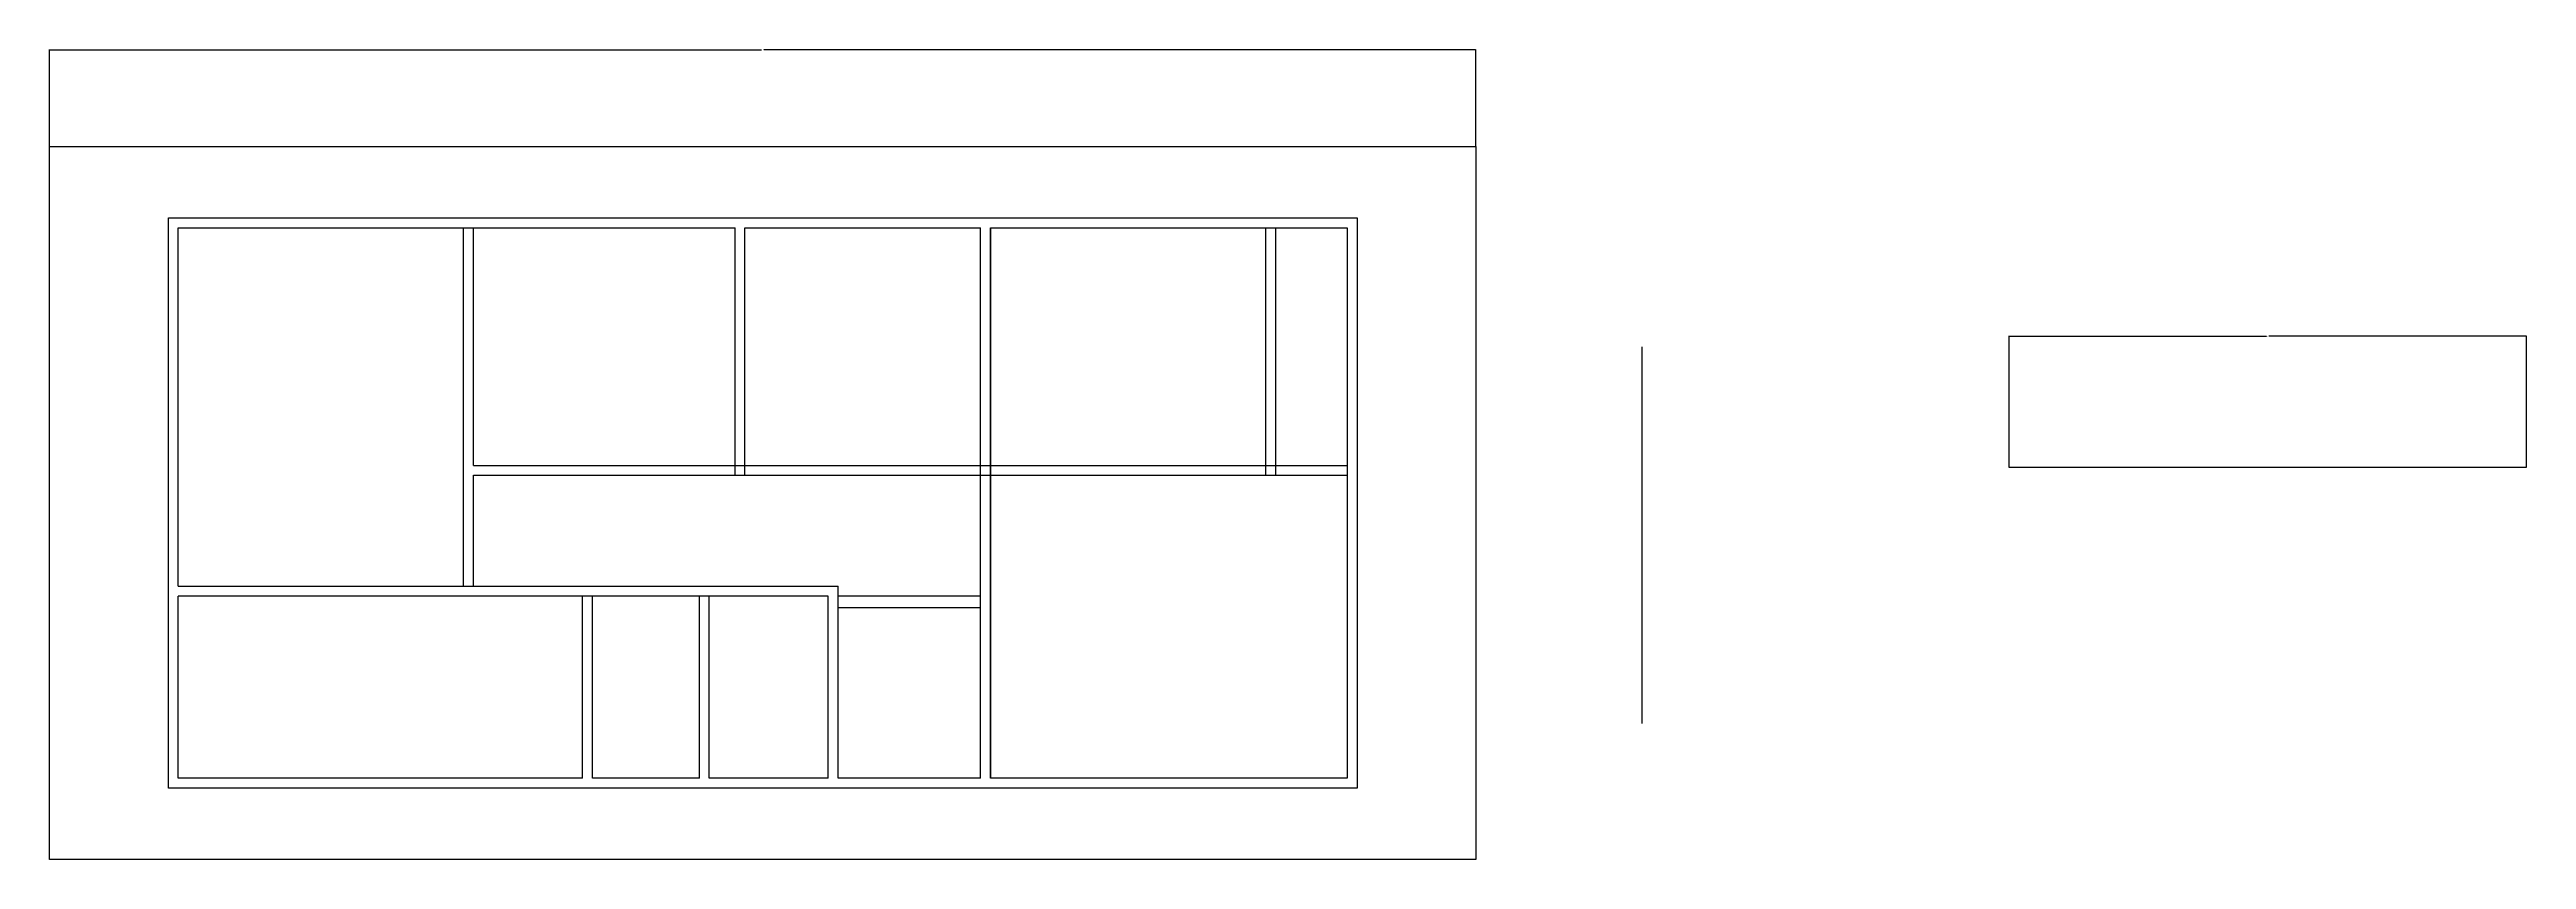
# Model space of a CAD drawing. Header units: feet. Extents: x 813 to 2064, y 1018 to 1427.
import ezdxf

# ---------------------------------------------------------------- set-up
doc = ezdxf.new("R2010")
doc.units = ezdxf.units.FT
doc.header["$MEASUREMENT"] = 0
doc.styles.get("Standard").update_dxf_attribs({"font": 'arial.ttf'})
doc.dimstyles.get("Standard").update_dxf_attribs({"dimtxt": 0.18, "dimasz": 0.18, "dimexe": 0.18, "dimexo": 0.0625, "dimgap": 0.09, "dimtad": 0, "dimtih": 1, "dimtoh": 1, "dimdec": 4, "dimzin": 0, "dimdsep": 46, "dimtxsty": 'Standard', "dimcen": 0.09, "dimadec": 0, "dimazin": 0, "dimtfac": 1, "dimtdec": 4, "dimtofl": 0, "dimtmove": 0, "dimatfit": 3, "dimfxl": 1, "dimtolj": 1, "dimtzin": 0, "dimarcsym": 0})

# ---------------------------------------------------------------- blocks, each defined once
blk = doc.blocks.new('*D5')
at = {"color": 0, "lineweight": -2, "transparency": 16777216}
for p, q in [((1802.4, 1215.7), (1802.4, 1282)), ((1802.5, 1281.8), (1932.4, 1281.8)), ((2063.4, 1281.8), (1933.6, 1281.8)), ((2063.6, 1215.7), (2063.6, 1282))]:
    blk.add_line(p, q, dxfattribs=at)
at = {"color": 0, "transparency": 16777216}
for points in [[(1802.5, 1281.8), (1802.5, 1281.8), (1802.4, 1281.8)], [(2063.4, 1281.8), (2063.4, 1281.8), (2063.6, 1281.8)]]:
    blk.add_solid(points, dxfattribs=at)
at = {"layer": 'Defpoints', "color": 0, "transparency": 16777216}
for p in [(1802.4, 1281.8), (1802.4, 1215.7), (2063.6, 1215.7)]:
    blk.add_point(p, dxfattribs=at)
at = {"color": 0, "transparency": 16777216, "insert": (1933, 1281.8), "char_height": 0.18, "attachment_point": 5}
blk.add_mtext('\\A1;261.2109', dxfattribs=at)
blk = doc.blocks.new('*D6')
at = {"color": 0, "lineweight": -2, "transparency": 16777216}
for p, q in [((813.3, 1377.7), (813.3, 1426.6)), ((813.5, 1426.4), (1172.7, 1426.4)), ((1533.1, 1426.4), (1173.9, 1426.4)), ((1533.3, 1377.7), (1533.3, 1426.6))]:
    blk.add_line(p, q, dxfattribs=at)
at = {"color": 0, "transparency": 16777216}
for points in [[(813.5, 1426.5), (813.5, 1426.4), (813.3, 1426.4)], [(1533.1, 1426.5), (1533.1, 1426.4), (1533.3, 1426.4)]]:
    blk.add_solid(points, dxfattribs=at)
at = {"layer": 'Defpoints', "color": 0, "transparency": 16777216}
for p in [(1533.3, 1426.4), (813.3, 1377.6), (1533.3, 1377.6)]:
    blk.add_point(p, dxfattribs=at)
at = {"color": 0, "transparency": 16777216, "insert": (1173.3, 1426.4), "char_height": 0.18, "attachment_point": 5}
blk.add_mtext('\\A1;720.0000', dxfattribs=at)

msp = doc.modelspace()

# ---------------------------------------------------------------- linework, layer by layer
for p, q in [((813.29983, 1377.62652), (1533.29983, 1377.62652)), ((813.29983, 1017.62652), (813.29983, 1377.62652)), ((813.36233, 1377.62652), (1533.29983, 1377.62652)), ((1533.29983, 1377.62652), (1533.29983, 1017.62652)), ((873.29983, 1341.62652), (1473.29983, 1341.62652)), ((873.29983, 1053.62652), (873.29983, 1341.62652)), ((1473.29983, 1341.62652), (1473.29983, 1053.62652)), ((878.29983, 1336.62652), (1159.29983, 1336.62652)), ((878.29983, 1155.62652), (878.29983, 1336.62652)), ((1022.29983, 1155.62652), (1022.29983, 1336.62652)), ((1027.29983, 1216.62652), (1027.29983, 1336.62652)), ((1159.29983, 1211.62652), (1159.29983, 1336.62652)), ((1164.29983, 1211.62652), (1164.29983, 1336.62652)), ((1164.29983, 1336.62652), (1283.29983, 1336.62652)), ((1283.29983, 1155.62652), (1283.29983, 1336.62652)), ((1288.29983, 1058.62652), (1288.29983, 1336.62652)), ((1288.29983, 1336.62652), (1468.29983, 1336.62652)), ((1288.29983, 1336.62652), (1288.29983, 1058.62652)), ((1427.29983, 1211.62652), (1427.29983, 1336.62652)), ((1432.29983, 1211.62652), (1432.29983, 1336.62652)), ((1468.29983, 1336.62652), (1468.29983, 1058.62652)), ((1616.97188, 1276.42143), (1616.97188, 1086.26013)), ((1027.29983, 1216.62652), (1468.29983, 1216.62652)), ((1802.35824, 1215.67006), (2063.56917, 1215.67006)), ((1027.29983, 1155.62652), (1027.29983, 1211.62652)), ((1027.29983, 1211.62652), (1468.29983, 1211.62652)), ((878.29983, 1155.62652), (1211.29983, 1155.62652)), ((878.29983, 1058.62652), (878.29983, 1150.62652)), ((1206.29983, 1150.62652), (878.29983, 1150.62652)), ((1082.29983, 1058.62652), (1082.29983, 1150.62652)), ((1087.29983, 1058.62652), (1087.29983, 1150.62652)), ((1141.29983, 1058.62652), (1141.29983, 1150.62652)), ((1146.29983, 1058.62652), (1146.29983, 1150.62652)), ((1206.29983, 1058.62652), (1206.29983, 1150.62652)), ((1211.29983, 1150.62652), (1211.29983, 1155.62652)), ((1283.29983, 1150.62652), (1211.29983, 1150.62652)), ((1211.29983, 1058.62652), (1211.29983, 1150.62652)), ((1283.29983, 1150.62652), (1283.29983, 1155.62652)), ((1283.29983, 1058.62652), (1283.29983, 1150.62652)), ((1283.29983, 1144.62652), (1211.29983, 1144.62652)), ((1473.29983, 1053.62652), (873.29983, 1053.62652)), ((1082.29983, 1058.62652), (878.29983, 1058.62652)), ((1141.29983, 1058.62652), (1087.29983, 1058.62652)), ((1206.29983, 1058.62652), (1146.29983, 1058.62652)), ((1283.29983, 1058.62652), (1211.29983, 1058.62652)), ((1468.29983, 1058.62652), (1288.29983, 1058.62652)), ((1533.29983, 1017.62652), (813.29983, 1017.62652))]:
    msp.add_line(p, q)
msp.add_solid([(1535.44504, 1421.08342), (1535.50504, 1421.08342), (1535.47504, 1421.26342)])

# ---------------------------------------------------------------- dimensions: what is measured, and where the dimension line sits
for base, p1, p2, picture, middle in [((1533.29983, 1426.43903), (813.29983, 1377.62652), (1533.29983, 1377.62652), '*D6', (1173.29983, 1426.43903)), ((1802.35824, 1281.80906), (2063.56917, 1215.67006), (1802.35824, 1215.67006), '*D5', (1932.96371, 1281.80906))]:
    dim = msp.add_linear_dim(base=base, p1=p1, p2=p2, dimstyle='Standard')
    dim.commit()
    dim.dimension.update_dxf_attribs({"geometry": picture, "text_midpoint": middle})

doc.saveas('drawing.dxf')
